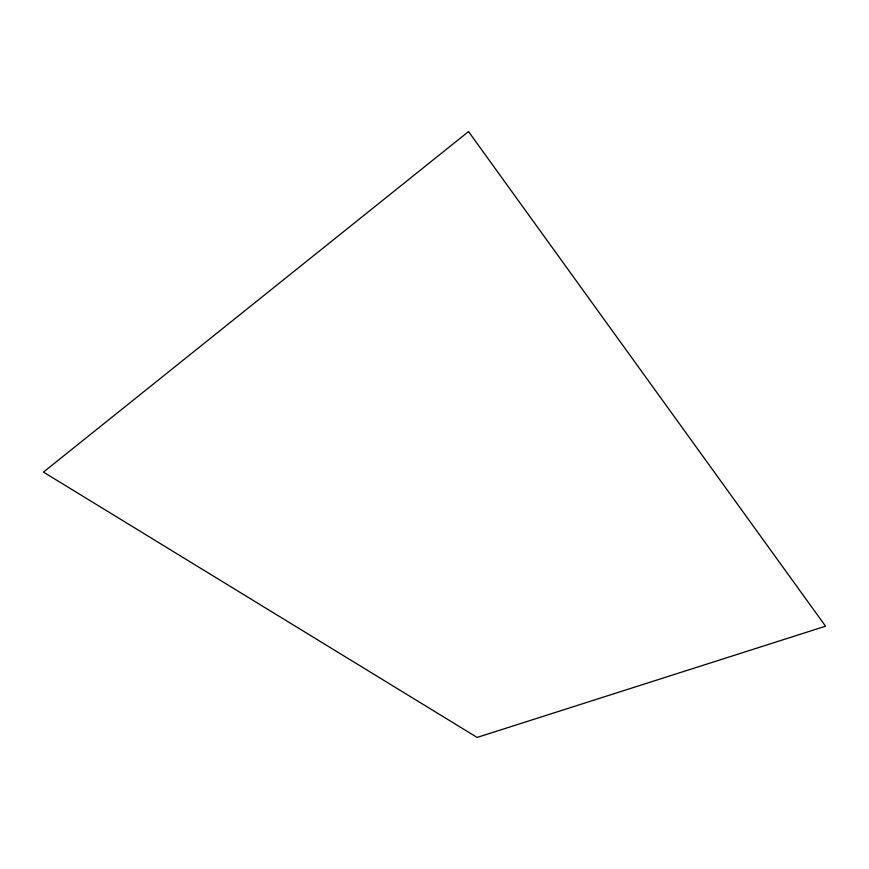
<?xml version="1.0" encoding="UTF-8"?>
<svg xmlns="http://www.w3.org/2000/svg" width="869" height="869" viewBox="0 0 869 869"><rect width="100%" height="100%" fill="white"/><g stroke="black" fill="none" stroke-linecap="round" stroke-linejoin="round"><path stroke-width="1.3" d="M468.521 131.577L43.45 472.095L477.124 737.423L825.55 626.201L468.521 131.577"/></g></svg>
